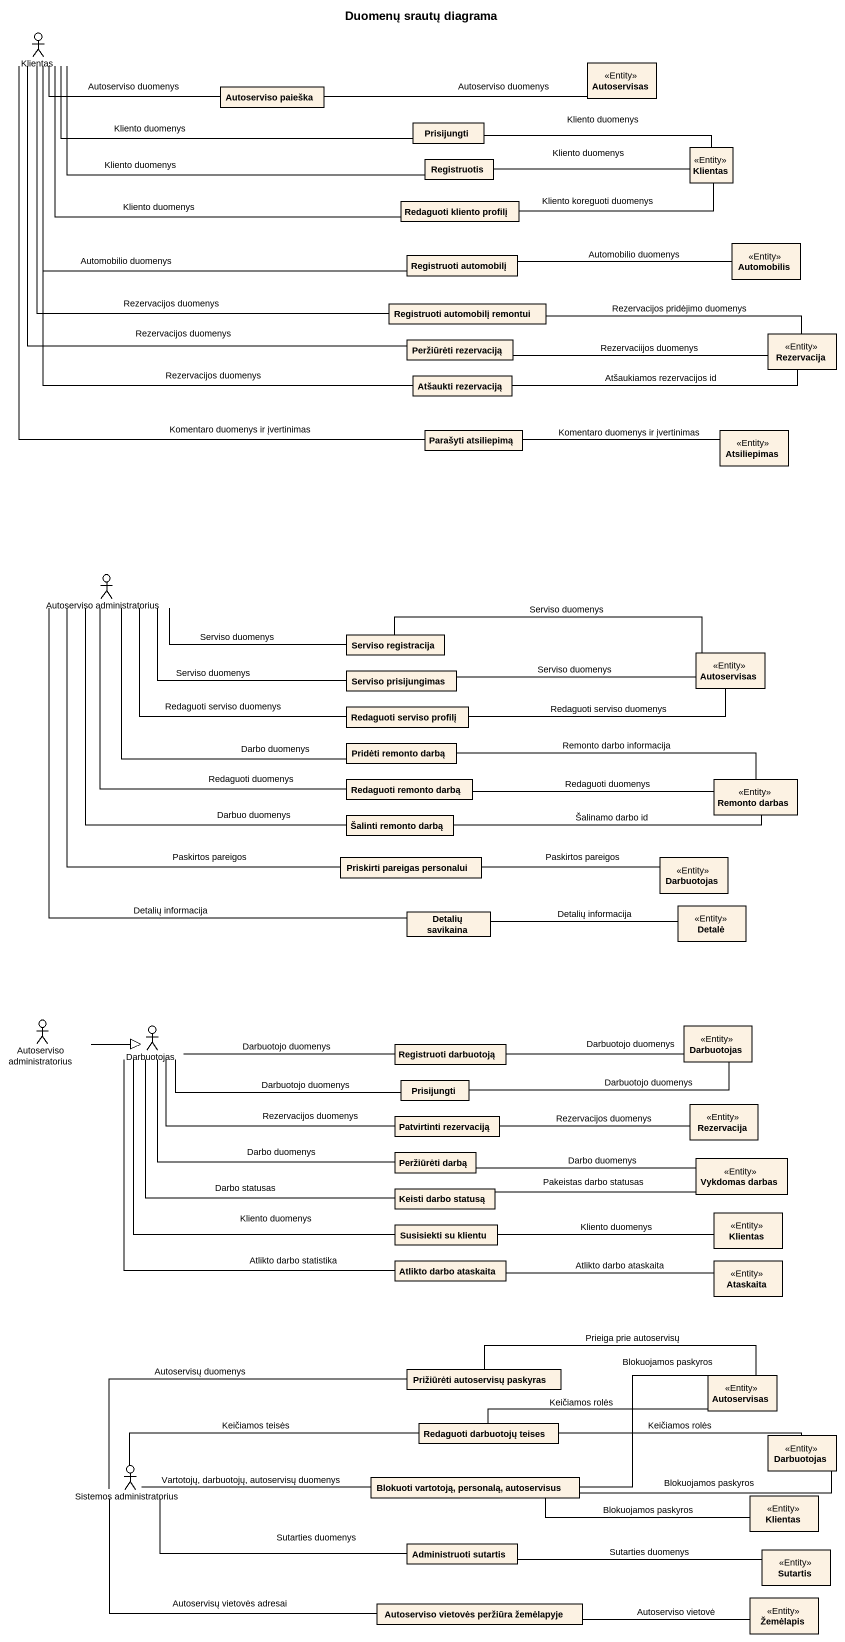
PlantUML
@startuml
title Duomenų srautų diagrama
allowmixing
hide circle
hide empty members
actor Klientas
class "Autoserviso paieška" as Autoserviso_paieška
class Autoservisas <<Entity>>
class Prisijungti
class Registruotis
class "Klientas" as Klientas_2 <<Entity>>
class "Redaguoti kliento profilį" as Redaguoti_kliento_profilį
class Automobilis <<Entity>>
class "Registruoti automobilį" as Registruoti_automobilį
class "Registruoti automobilį remontui" as Registruoti_automobilį_2
class "Peržiūrėti rezervaciją" as Peržiūrėti_rezervaciją
class Rezervacija <<Entity>>
class "Atšaukti rezervaciją" as Atšaukti_rezervaciją
class "Parašyti atsiliepimą" as Parašyti_atsiliepimą
class Atsiliepimas <<Entity>>
actor "Autoserviso administratorius" as Autoserviso_administratorius
class "Serviso registracija" as Serviso_registracija
class "Serviso prisijungimas" as Serviso_prisijungimas
class "Autoservisas" as Autoservisas_2 <<Entity>>
class "Redaguoti serviso profilį" as Redaguoti_serviso_profilį
class "Pridėti remonto darbą" as Pridėti_remonto_darbą
class "Redaguoti remonto darbą" as Redaguoti_remonto_darbą
class "Remonto darbas" as Remonto_darbas <<Entity>>
class "Šalinti remonto darbą" as Šalinti_remonto_darbą
class "Priskirti pareigas personalui" as Priskirti_pareigas
class Darbuotojas <<Entity>>
class Detalė <<Entity>>
class "Detalių savikaina" as Detalių_savikaina
actor "Autoserviso administratorius" as Autoserviso_administratorius_2
actor "Darbuotojas" as Darbuotojas_2
class "Registruoti darbuotoją" as Registruoti_darbuotoją
class "Darbuotojas" as Darbuotojas_3 <<Entity>>
class "Prisijungti" as Prisijungti_2
class "Patvirtinti rezervaciją" as Patvirtinti_rezervaciją
class "Rezervacija" as Rezervacija_2 <<Entity>>
class "Peržiūrėti darbą" as Peržiūrėti_darbą
class "Vykdomas darbas" as Vykdomas_darbas <<Entity>>
class "Keisti darbo statusą" as Keisti_darbo_statusą
class "Klientas" as Klientas_3 <<Entity>>
class "Susisiekti su klientu" as Susisiekti_su_klientu
class "Atlikto darbo ataskaita" as Atlikto_darbo_ataskaita
class Ataskaita <<Entity>>
class "Prižiūrėti autoservisų paskyras" as Prižiūrėti_autoservisų
class "Autoservisas" as Autoservisas_3 <<Entity>>
class "Redaguoti darbuotojų teises" as Redaguoti_darbuotojų_teises
class "Darbuotojas" as Darbuotojas_4 <<Entity>>
actor "Sistemos administratorius" as Sistemos_administratorius
class "Blokuoti vartotoją, personalą, autoservisus" as Blokuoti_vartotoją
class "Klientas" as Klientas_4 <<Entity>>
class "Administruoti sutartis" as Administruoti_sutartis
class Sutartis <<Entity>>
class "Autoserviso vietovės peržiūra žemėlapyje" as Autoserviso_vietovės
class Žemėlapis <<Entity>>
Klientas -right- Autoserviso_paieška : Autoserviso duomenys
Klientas -right- Prisijungti : Kliento duomenys
Klientas -right- Registruotis : Kliento duomenys
Klientas -right- Redaguoti_kliento_profilį : Kliento duomenys
Klientas -right- Registruoti_automobilį : Automobilio duomenys
Klientas -- Registruoti_automobilį_2 : Rezervacijos duomenys
Klientas -- Peržiūrėti_rezervaciją : Rezervacijos duomenys
Klientas -- Atšaukti_rezervaciją : Rezervacijos duomenys
Klientas -- Parašyti_atsiliepimą : Komentaro duomenys ir įvertinimas
Autoserviso_paieška -right- Autoservisas : Autoserviso duomenys
Prisijungti -right- Klientas_2 : Kliento duomenys
Registruotis -right- Klientas_2 : Kliento duomenys
Redaguoti_kliento_profilį -right- Klientas_2 : Kliento koreguoti duomenys
Registruoti_automobilį -right- Automobilis : Automobilio duomenys
Registruoti_automobilį_2 -right- Rezervacija : Rezervacijos pridėjimo duomenys
Peržiūrėti_rezervaciją -right- Rezervacija : Rezervaciijos duomenys
Atšaukti_rezervaciją -right- Rezervacija : Atšaukiamos rezervacijos id
Parašyti_atsiliepimą -right- Atsiliepimas : Komentaro duomenys ir įvertinimas
Autoserviso_administratorius -right- Serviso_registracija : Serviso duomenys
Autoserviso_administratorius -right- Serviso_prisijungimas : Serviso duomenys
Autoserviso_administratorius -right- Redaguoti_serviso_profilį : Redaguoti serviso duomenys
Autoserviso_administratorius -right- Pridėti_remonto_darbą : Darbo duomenys
Autoserviso_administratorius -- Redaguoti_remonto_darbą : Redaguoti duomenys
Autoserviso_administratorius -- Šalinti_remonto_darbą : Darbuo duomenys
Autoserviso_administratorius -- Priskirti_pareigas : Paskirtos pareigos
Autoserviso_administratorius -- Detalių_savikaina : Detalių informacija
Serviso_registracija -right- Autoservisas_2 : Serviso duomenys
Serviso_prisijungimas -right- Autoservisas_2 : Serviso duomenys
Redaguoti_serviso_profilį -right- Autoservisas_2 : Redaguoti serviso duomenys
Pridėti_remonto_darbą -right- Remonto_darbas : Remonto darbo informacija
Redaguoti_remonto_darbą -right- Remonto_darbas : Redaguoti duomenys
Šalinti_remonto_darbą -right- Remonto_darbas : Šalinamo darbo id
Priskirti_pareigas -right- Darbuotojas : Paskirtos pareigos
Detalių_savikaina -right- Detalė : Detalių informacija
Autoserviso_administratorius_2 -right-|> Darbuotojas_2
Darbuotojas_2 -right- Registruoti_darbuotoją : Darbuotojo duomenys
Darbuotojas_2 -right- Prisijungti_2 : Darbuotojo duomenys
Darbuotojas_2 -right- Patvirtinti_rezervaciją : Rezervacijos duomenys
Darbuotojas_2 -right- Peržiūrėti_darbą : Darbo duomenys
Darbuotojas_2 -right- Keisti_darbo_statusą : Darbo statusas
Darbuotojas_2 -- Susisiekti_su_klientu : Kliento duomenys
Darbuotojas_2 -- Atlikto_darbo_ataskaita : Atlikto darbo statistika
Registruoti_darbuotoją -right- Darbuotojas_3 : Darbuotojo duomenys
Prisijungti_2 -right- Darbuotojas_3 : Darbuotojo duomenys
Patvirtinti_rezervaciją -right- Rezervacija_2 : Rezervacijos duomenys
Peržiūrėti_darbą -right- Vykdomas_darbas : Darbo duomenys
Keisti_darbo_statusą -right- Vykdomas_darbas : Pakeistas darbo statusas
Susisiekti_su_klientu -right- Klientas_3 : Kliento duomenys
Atlikto_darbo_ataskaita -right- Ataskaita : Atlikto darbo ataskaita
Prižiūrėti_autoservisų -right- Autoservisas_3 : Prieiga prie autoservisų
Redaguoti_darbuotojų_teises -right- Autoservisas_3 : Keičiamos rolės
Redaguoti_darbuotojų_teises -right- Darbuotojas_4 : Keičiamos rolės
Sistemos_administratorius -right- Prižiūrėti_autoservisų : Autoservisų duomenys
Sistemos_administratorius -right- Redaguoti_darbuotojų_teises : Keičiamos teisės
Sistemos_administratorius -right- Blokuoti_vartotoją : Vartotojų, darbuotojų, autoservisų duomenys
Sistemos_administratorius -right- Administruoti_sutartis : Sutarties duomenys
Sistemos_administratorius -right- Autoserviso_vietovės : Autoservisų vietovės adresai
Blokuoti_vartotoją -right- Autoservisas_3 : Blokuojamos paskyros
Blokuoti_vartotoją -right- Darbuotojas_4 : Blokuojamos paskyros
Blokuoti_vartotoją -right- Klientas_4 : Blokuojamos paskyros
Administruoti_sutartis -right- Sutartis : Sutarties duomenys
Autoserviso_vietovės -right- Žemėlapis : Autoserviso vietovė
@enduml
